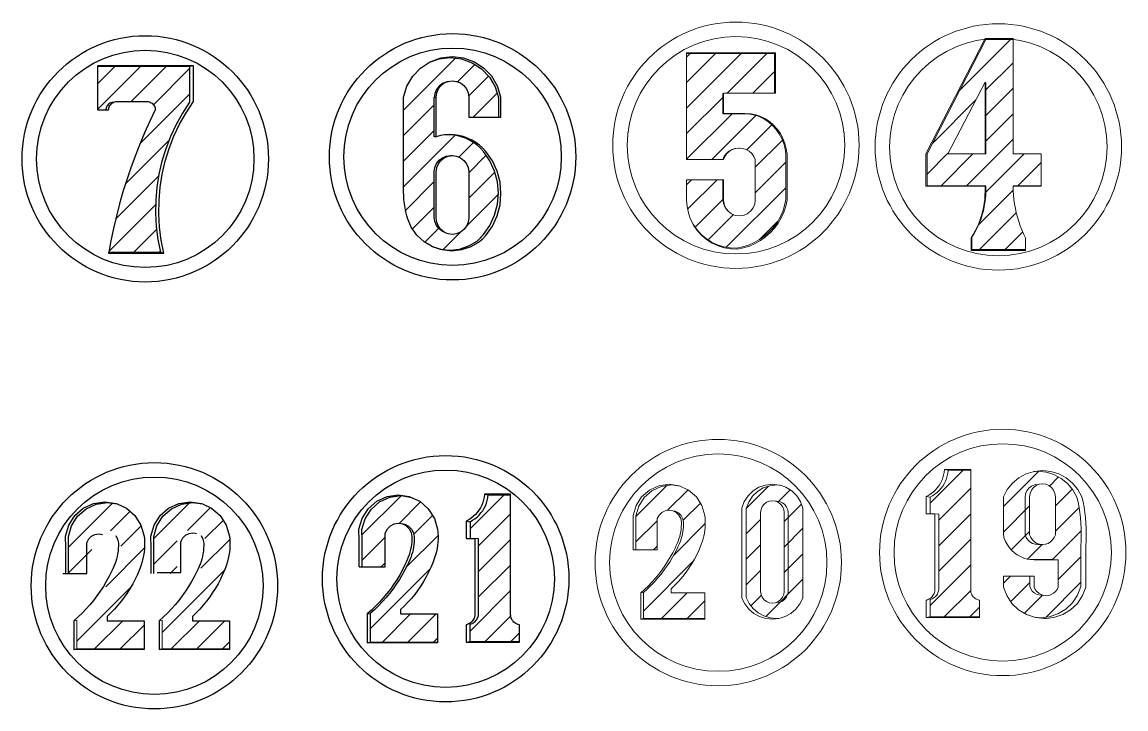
# Model space of a CAD drawing. Header units: inches. Extents: x -212 to 2684, y -258 to 1343.
# Drawn here: x 707.4 to 783.8, y 558.6 to 606.2 of the extents above; entities that cross this region are included whole.
import ezdxf

# ---------------------------------------------------------------- set-up
doc = ezdxf.new("R2010")
doc.units = ezdxf.units.IN
doc.header["$MEASUREMENT"] = 0
pattern_1 = [(45, (3674.853, -606.098), (-0.8838835, 0.8838835), [])]

msp = doc.modelspace()

# ---------------------------------------------------------------- hatches: boundary and pattern name
at = {"lineweight": 20}
h = msp.add_hatch(dxfattribs=at)
h.set_pattern_fill('ANSI31', color=0, scale=10)
h.set_pattern_definition(pattern_1)
h.paths.add_polyline_path([(776.01, 604.943), (774.121, 604.943), (770.065, 597.045), (770.065, 594.829), (774.121, 594.829), (774.121, 594.498), (774.115, 594.214), (774.095, 593.931), (774.061, 593.65), (774.013, 593.37), (773.952, 593.093), (773.877, 592.819), (773.789, 592.549), (773.689, 592.284), (773.575, 592.024), (773.449, 591.77), (773.311, 591.522), (773.16, 591.282), (773.16, 590.428), (776.872, 590.428), (776.872, 591.216), (776.738, 591.495), (776.614, 591.78), (776.501, 592.068), (776.4, 592.361), (776.31, 592.657), (776.232, 592.957), (776.165, 593.26), (776.11, 593.565), (776.067, 593.872), (776.036, 594.18), (776.017, 594.489), (776.009, 594.829), (777.95, 594.829), (777.95, 597.036), (776.01, 597.036)])
h.paths.add_polyline_path([(774.07, 601.994), (774.121, 601.954), (774.121, 597.045), (774.07, 597.036), (771.483, 597.036)], flags=16)
at = {"lineweight": 25}
h = msp.add_hatch(dxfattribs=at)
h.set_pattern_fill('ANSI31', color=256, scale=10)
h.set_pattern_definition(pattern_1)
h.paths.add_polyline_path([(739.369, 597.2), (739.157, 597.433), (738.924, 597.643), (738.67, 597.829), (738.4, 597.989), (738.115, 598.122), (737.819, 598.226), (737.513, 598.301), (737.202, 598.344), (736.888, 598.357), (736.673, 598.345), (736.396, 598.301), (736.089, 598.22), (735.96, 598.21), (735.96, 600.931), (735.998, 601.22), (736.109, 601.489), (736.287, 601.72), (736.518, 601.897), (736.787, 602.009), (736.924, 602.056), (737.216, 602.095), (737.507, 602.056), (737.779, 601.944), (738.013, 601.765), (738.192, 601.531), (738.304, 601.26), (738.343, 600.968), (738.343, 599.568), (740.402, 599.568), (740.402, 600.931), (740.171, 601.679), (739.775, 602.354), (739.235, 602.921), (738.579, 603.348), (737.843, 603.614), (737.076, 603.704), (737.065, 603.704), (736.288, 603.614), (735.623, 603.374), (735.014, 602.977), (734.469, 602.405), (734.069, 601.723), (733.836, 600.968), (733.836, 594.422), (733.842, 594.141), (733.86, 593.862), (733.891, 593.583), (733.934, 593.307), (733.989, 593.032), (734.057, 592.76), (734.106, 592.592), (734.37, 591.965), (734.761, 591.408), (735.26, 590.946), (735.761, 590.65), (736.359, 590.452), (737.029, 590.381), (737.699, 590.452), (738.339, 590.664), (738.92, 591.007), (739.1, 591.174), (739.369, 591.447), (739.811, 592.088), (740.136, 592.796), (740.335, 593.548), (740.402, 594.324), (740.335, 595.1), (740.136, 595.852), (739.811, 596.559)])
h.paths.add_polyline_path([(735.998, 596.095), (736.109, 596.364), (736.287, 596.595), (736.518, 596.773), (736.787, 596.884), (737.076, 596.922), (737.216, 596.92), (737.507, 596.881), (737.779, 596.769), (738.013, 596.59), (738.192, 596.356), (738.304, 596.085), (738.343, 595.793), (738.343, 592.592), (738.304, 592.3), (738.192, 592.029), (738.013, 591.795), (737.779, 591.616), (737.507, 591.504), (737.216, 591.465), (736.924, 591.504), (736.787, 591.559), (736.652, 591.616), (736.518, 591.67), (736.287, 591.848), (736.109, 592.079), (735.998, 592.348), (735.96, 592.637), (735.96, 595.806)], flags=16)
at = {"lineweight": 20}
h = msp.add_hatch(dxfattribs=at)
h.set_pattern_fill('ANSI31', color=0, scale=10)
h.set_pattern_definition(pattern_1)
h.paths.add_polyline_path([(759.614, 598.735), (759.361, 599.009), (759.076, 599.251), (758.764, 599.455), (758.429, 599.62), (758.139, 599.72), (757.801, 599.791), (757.4, 599.819), (755.93, 599.819), (755.93, 601.242), (759.494, 601.242), (759.494, 603.977), (753.419, 603.977), (753.419, 596.652), (755.93, 596.652), (756.027, 596.87), (756.168, 597.064), (756.346, 597.225), (756.553, 597.344), (756.781, 597.418), (757.044, 597.446), (757.309, 597.418), (757.539, 597.343), (757.748, 597.222), (757.928, 597.061), (758.07, 596.865), (758.168, 596.644), (758.168, 593.845), (758.131, 593.56), (758.021, 593.295), (757.846, 593.067), (757.618, 592.892), (757.353, 592.783), (757.068, 592.745), (756.784, 592.783), (756.519, 592.892), (756.269, 593.084), (756.076, 593.335), (755.967, 593.598), (755.93, 593.88), (755.93, 595.244), (753.419, 595.244), (753.419, 593.845), (753.45, 593.392), (753.54, 592.947), (753.672, 592.567), (753.874, 592.166), (754.128, 591.795), (754.43, 591.462), (754.772, 591.171), (755.151, 590.929), (755.558, 590.739), (755.987, 590.605), (756.43, 590.53), (756.879, 590.514), (757.298, 590.596), (757.707, 590.723), (758.099, 590.892), (758.471, 591.102), (758.819, 591.35), (759.139, 591.634), (759.427, 591.95), (759.679, 592.295), (759.893, 592.664), (760.067, 593.055), (760.198, 593.462), (760.286, 593.88), (760.286, 596.652), (760.284, 597.025), (760.237, 597.395), (760.145, 597.756), (760.008, 598.103), (759.83, 598.431)])
at = {"lineweight": 25}
h = msp.add_hatch(dxfattribs=at)
h.set_pattern_fill('ANSI31', color=256, scale=10)
h.set_pattern_definition(pattern_1)
h.paths.add_polyline_path([(716.763, 594.744), (716.906, 595.641), (717.111, 596.526), (717.378, 597.395), (717.705, 598.243), (718.092, 599.065), (718.535, 599.859), (719.032, 600.619), (719.032, 603.075), (712.664, 603.075), (712.664, 600.084), (713.231, 600.084), (713.236, 600.164), (713.284, 600.305), (713.366, 600.428), (713.478, 600.527), (713.612, 600.592), (713.649, 600.6), (713.578, 600.576), (713.512, 600.543), (713.45, 600.502), (713.394, 600.453), (713.346, 600.397), (713.304, 600.336), (713.272, 600.269), (713.248, 600.199), (713.233, 600.126), (713.231, 600.084), (713.427, 600.084), (713.435, 600.196), (713.483, 600.339), (713.567, 600.464), (713.68, 600.563), (713.814, 600.629), (713.925, 600.651), (714, 600.656), (716.14, 600.656), (716.274, 600.629), (716.408, 600.562), (716.52, 600.463), (716.602, 600.338), (716.648, 600.196), (716.654, 600.084), (716.276, 599.298), (715.917, 598.503), (715.577, 597.699), (715.258, 596.887), (714.958, 596.068), (714.678, 595.242), (714.418, 594.409), (714.179, 593.57), (713.96, 592.726), (713.762, 591.876), (713.584, 591.022), (713.439, 590.229), (717.004, 590.229), (716.829, 591.121), (716.717, 592.022), (716.668, 592.93), (716.684, 593.838)])
at = {"lineweight": 20}
h = msp.add_hatch(dxfattribs=at)
h.set_pattern_fill('ANSI31', color=0, scale=10)
h.set_pattern_definition(pattern_1)
h.paths.add_polyline_path([(773.516, 566.198), (773.44, 566.234), (773.37, 566.278), (773.305, 566.331), (773.246, 566.391), (773.195, 566.457), (773.153, 566.529), (773.119, 566.605), (773.095, 566.685), (773.08, 566.768), (773.075, 566.851), (773.075, 575.139), (771.519, 575.139), (771.496, 574.945), (771.457, 574.754), (771.401, 574.568), (771.329, 574.387), (771.241, 574.212), (771.139, 574.046), (771.023, 573.89), (770.893, 573.744), (770.751, 573.61), (770.599, 573.489), (770.436, 573.381), (770.265, 573.288), (770.265, 572.114), (770.603, 572.114), (770.861, 572.095), (770.861, 566.884), (770.85, 566.803), (770.831, 566.724), (770.804, 566.648), (770.768, 566.575), (770.725, 566.506), (770.676, 566.441), (770.619, 566.383), (770.557, 566.331), (770.49, 566.285), (770.418, 566.247), (770.343, 566.216), (770.265, 566.194), (770.265, 565.001), (773.677, 565.001), (773.677, 566.154), (773.595, 566.171)])
h = msp.add_hatch(dxfattribs=at)
h.set_pattern_fill('ANSI31', color=0, scale=10)
h.set_pattern_definition(pattern_1)
h.paths.add_polyline_path([(780.707, 569.997), (780.714, 570.131), (780.724, 570.463), (780.726, 570.794), (780.72, 571.125), (780.705, 571.456), (780.678, 571.844), (780.636, 572.206), (780.578, 572.567), (780.504, 572.924), (780.413, 573.277), (780.144, 573.778), (779.782, 574.218), (779.342, 574.578), (778.84, 574.846), (778.296, 575.01), (777.729, 575.066), (777.388, 575.033), (776.923, 574.892), (776.417, 574.621), (775.972, 574.258), (775.607, 573.814), (775.335, 573.308), (775.335, 570.665), (775.401, 570.427), (775.493, 570.198), (775.611, 569.981), (775.752, 569.778), (775.915, 569.592), (776.098, 569.427), (776.299, 569.282), (776.515, 569.162), (776.743, 569.067), (776.98, 568.998), (777.224, 568.956), (777.263, 568.954), (778.8, 568.954), (779.127, 568.942), (779.127, 567.06), (779.053, 566.894), (778.946, 566.746), (778.81, 566.624), (778.653, 566.533), (778.48, 566.477), (778.299, 566.458), (778.117, 566.477), (777.801, 566.513), (777.63, 566.568), (777.473, 566.659), (777.34, 566.779), (777.234, 566.925), (777.16, 567.09), (777.16, 567.813), (775.335, 567.813), (775.335, 567.06), (775.571, 566.462), (775.93, 565.928), (776.395, 565.485), (776.945, 565.153), (777.481, 564.972), (777.876, 564.928), (778.509, 564.997), (779.112, 565.201), (779.657, 565.531), (780.118, 565.97), (780.474, 566.498), (780.707, 567.09)])
h.paths.add_polyline_path([(778.746, 570.318), (778.601, 570.182), (778.431, 570.08), (778.242, 570.017), (778.045, 569.996), (777.847, 570.017), (777.659, 570.08), (777.488, 570.182), (777.343, 570.318), (777.231, 570.482), (777.156, 570.665), (777.156, 573.308), (777.186, 573.538), (777.275, 573.753), (777.416, 573.937), (777.6, 574.078), (777.815, 574.167), (778.045, 574.197), (778.275, 574.167), (778.489, 574.078), (778.674, 573.937), (778.815, 573.753), (778.904, 573.538), (778.934, 573.308), (778.934, 570.665), (778.859, 570.482)], flags=16)
h = msp.add_hatch(dxfattribs=at)
h.set_pattern_fill('ANSI31', color=0, scale=10)
h.set_pattern_definition(pattern_1)
h.paths.add_polyline_path([(754.68, 566.654), (752.345, 566.654), (752.345, 566.929), (752.583, 567.156), (752.812, 567.393), (753.031, 567.639), (753.239, 567.894), (753.437, 568.157), (753.624, 568.429), (753.799, 568.707), (753.963, 568.993), (754.115, 569.285), (754.255, 569.583), (754.382, 569.887), (754.425, 570.005), (754.497, 570.196), (754.559, 570.389), (754.611, 570.586), (754.652, 570.785), (754.683, 570.987), (754.704, 571.189), (754.714, 571.392), (754.713, 571.596), (754.701, 571.799), (754.68, 572.001), (754.483, 572.69), (754.1, 573.295), (753.56, 573.766), (752.975, 574.035), (752.364, 574.124), (751.662, 574.022), (751.017, 573.726), (750.483, 573.259), (750.103, 572.66), (749.909, 571.978), (749.916, 571.269), (749.916, 569.637), (751.377, 569.637), (751.377, 571.782), (751.514, 572.04), (751.703, 572.225), (751.94, 572.343), (752.201, 572.384), (752.364, 572.357), (752.462, 572.343), (752.466, 572.341), (752.622, 572.317), (752.856, 572.2), (753.043, 572.017), (753.166, 571.786), (753.213, 571.529), (753.213, 571.363), (753.205, 571.197), (753.19, 571.033), (753.166, 570.869), (753.134, 570.706), (753.095, 570.545), (753.047, 570.387), (752.993, 570.23), (752.93, 570.077), (752.861, 569.927), (752.783, 569.755), (752.624, 569.438), (752.453, 569.128), (752.27, 568.825), (752.076, 568.528), (751.872, 568.239), (751.656, 567.958), (751.43, 567.685), (751.195, 567.42), (750.949, 567.165), (750.694, 566.919), (750.43, 566.683), (750.43, 564.877), (754.68, 564.877)])
h = msp.add_hatch(dxfattribs=at)
h.set_pattern_fill('ANSI31', color=0, scale=10)
h.set_pattern_definition(pattern_1)
h.paths.add_polyline_path([(757.549, 572.493), (757.549, 566.33), (757.749, 565.926), (758.025, 565.569), (758.368, 565.276), (758.762, 565.057), (759.193, 564.923), (759.641, 564.877), (759.888, 564.902), (760.24, 565.012), (760.639, 565.233), (760.984, 565.529), (761.264, 565.889), (761.465, 566.298), (761.465, 572.521), (761.297, 572.971), (761.035, 573.373), (760.692, 573.708), (760.283, 573.959), (759.881, 574.097), (759.641, 574.124), (759.169, 574.072), (758.72, 573.917), (758.315, 573.668), (757.975, 573.336), (757.715, 572.938)])
h.paths.add_polyline_path([(760.163, 566.362), (759.473, 565.833), (758.616, 566.188), (758.541, 566.753), (758.541, 572.609), (759.231, 573.139), (759.55, 573.007), (759.913, 572.965), (760.163, 572.361)], flags=16)
at = {"lineweight": 25}
h = msp.add_hatch(dxfattribs=at)
h.set_pattern_fill('ANSI31', color=256, scale=10)
h.set_pattern_definition(pattern_1)
h.paths.add_polyline_path([(715.877, 564.725), (713.32, 564.725), (713.32, 565.026), (713.581, 565.275), (713.832, 565.535), (714.071, 565.804), (714.299, 566.084), (714.516, 566.372), (714.721, 566.669), (714.913, 566.975), (715.092, 567.288), (715.259, 567.608), (715.412, 567.934), (715.552, 568.267), (715.598, 568.397), (715.677, 568.605), (715.745, 568.817), (715.802, 569.033), (715.847, 569.251), (715.881, 569.471), (715.904, 569.693), (715.915, 569.916), (715.914, 570.139), (715.901, 570.361), (715.877, 570.583), (715.662, 571.337), (715.242, 572), (714.651, 572.516), (714.01, 572.811), (713.34, 572.908), (712.571, 572.797), (711.865, 572.472), (711.281, 571.961), (710.865, 571.305), (710.652, 570.558), (710.659, 569.781), (710.659, 567.993), (712.26, 567.993), (712.26, 570.343), (712.41, 570.626), (712.617, 570.828), (712.876, 570.957), (713.162, 571.002), (713.34, 570.973), (713.448, 570.957), (713.453, 570.955), (713.623, 570.928), (713.88, 570.8), (714.085, 570.6), (714.22, 570.347), (714.271, 570.065), (714.271, 569.884), (714.263, 569.702), (714.245, 569.522), (714.219, 569.342), (714.185, 569.164), (714.141, 568.988), (714.09, 568.814), (714.029, 568.643), (713.961, 568.475), (713.885, 568.31), (713.8, 568.122), (713.625, 567.775), (713.438, 567.436), (713.238, 567.103), (713.026, 566.778), (712.801, 566.461), (712.566, 566.153), (712.318, 565.854), (712.06, 565.565), (711.791, 565.285), (711.511, 565.016), (711.222, 564.757), (711.222, 562.779), (715.877, 562.779)])
h = msp.add_hatch(dxfattribs=at)
h.set_pattern_fill('ANSI31', color=256, scale=10)
h.set_pattern_definition(pattern_1)
h.paths.add_polyline_path([(721.781, 564.725), (719.224, 564.725), (719.224, 565.026), (719.485, 565.275), (719.735, 565.535), (719.975, 565.804), (720.203, 566.084), (720.42, 566.372), (720.624, 566.669), (720.817, 566.975), (720.996, 567.288), (721.163, 567.608), (721.316, 567.934), (721.455, 568.267), (721.502, 568.397), (721.581, 568.605), (721.649, 568.817), (721.706, 569.033), (721.751, 569.251), (721.785, 569.471), (721.807, 569.693), (721.818, 569.916), (721.818, 570.139), (721.805, 570.361), (721.781, 570.583), (721.566, 571.337), (721.146, 572), (720.555, 572.516), (719.914, 572.811), (719.244, 572.908), (718.475, 572.797), (717.769, 572.472), (717.184, 571.961), (716.768, 571.305), (716.555, 570.558), (716.563, 569.781), (716.563, 567.993), (718.163, 567.993), (718.163, 570.343), (718.314, 570.626), (718.521, 570.828), (718.78, 570.957), (719.066, 571.002), (719.244, 570.973), (719.352, 570.957), (719.356, 570.955), (719.527, 570.928), (719.784, 570.8), (719.989, 570.6), (720.123, 570.347), (720.175, 570.065), (720.175, 569.884), (720.166, 569.702), (720.149, 569.522), (720.123, 569.342), (720.088, 569.164), (720.045, 568.988), (719.993, 568.814), (719.933, 568.643), (719.865, 568.475), (719.788, 568.31), (719.703, 568.122), (719.529, 567.775), (719.342, 567.436), (719.142, 567.103), (718.929, 566.778), (718.705, 566.461), (718.469, 566.153), (718.222, 565.854), (717.964, 565.565), (717.694, 565.285), (717.415, 565.016), (717.126, 564.757), (717.126, 562.779), (721.781, 562.779)])
h = msp.add_hatch(dxfattribs=at)
h.set_pattern_fill('ANSI31', color=256, scale=10)
h.set_pattern_definition(pattern_1)
h.paths.add_polyline_path([(736.183, 565.192), (733.623, 565.192), (733.623, 565.493), (733.885, 565.742), (734.135, 566.002), (734.375, 566.272), (734.604, 566.552), (734.82, 566.84), (735.025, 567.138), (735.217, 567.443), (735.397, 567.756), (735.564, 568.077), (735.717, 568.404), (735.857, 568.737), (735.904, 568.866), (735.983, 569.075), (736.051, 569.287), (736.107, 569.503), (736.153, 569.722), (736.187, 569.942), (736.209, 570.164), (736.22, 570.387), (736.219, 570.61), (736.207, 570.833), (736.183, 571.054), (735.967, 571.81), (735.547, 572.473), (734.956, 572.99), (734.314, 573.285), (733.644, 573.382), (732.874, 573.27), (732.168, 572.945), (731.582, 572.434), (731.166, 571.777), (730.953, 571.029), (730.96, 570.252), (730.96, 568.463), (732.562, 568.463), (732.562, 570.814), (732.713, 571.097), (732.92, 571.3), (733.179, 571.429), (733.465, 571.474), (733.644, 571.444), (733.752, 571.429), (733.756, 571.427), (733.927, 571.4), (734.184, 571.272), (734.389, 571.072), (734.524, 570.818), (734.575, 570.536), (734.575, 570.355), (734.567, 570.173), (734.549, 569.993), (734.523, 569.813), (734.489, 569.635), (734.445, 569.458), (734.393, 569.284), (734.333, 569.113), (734.265, 568.945), (734.189, 568.78), (734.103, 568.592), (733.929, 568.245), (733.741, 567.905), (733.541, 567.572), (733.329, 567.247), (733.104, 566.93), (732.868, 566.621), (732.621, 566.322), (732.362, 566.032), (732.093, 565.752), (731.813, 565.483), (731.524, 565.224), (731.524, 563.244), (736.183, 563.244)])
h = msp.add_hatch(dxfattribs=at)
h.set_pattern_fill('ANSI31', color=256, scale=10)
h.set_pattern_definition(pattern_1)
h.paths.add_polyline_path([(741.685, 564.492), (741.609, 564.528), (741.538, 564.572), (741.473, 564.625), (741.415, 564.685), (741.364, 564.751), (741.322, 564.823), (741.288, 564.899), (741.263, 564.979), (741.248, 565.062), (741.243, 565.145), (741.243, 573.433), (739.688, 573.433), (739.665, 573.239), (739.626, 573.048), (739.569, 572.862), (739.497, 572.68), (739.41, 572.506), (739.308, 572.34), (739.191, 572.184), (739.062, 572.038), (738.92, 571.904), (738.767, 571.782), (738.605, 571.675), (738.433, 571.582), (738.433, 570.408), (738.772, 570.408), (739.03, 570.389), (739.03, 565.178), (739.019, 565.097), (739, 565.018), (738.972, 564.942), (738.937, 564.869), (738.894, 564.8), (738.844, 564.735), (738.788, 564.677), (738.726, 564.624), (738.659, 564.579), (738.587, 564.541), (738.512, 564.51), (738.433, 564.488), (738.433, 563.295), (741.846, 563.295), (741.846, 564.448), (741.764, 564.465)])

# ---------------------------------------------------------------- linework, layer by layer
at = {"color": 0, "lineweight": 20}
for p, q in [((774.121, 604.943), (776.01, 604.943)), ((759.494, 603.977), (759.494, 601.242)), ((774.07, 597.036), (774.07, 601.994)), ((755.969, 601.242), (755.969, 599.843)), ((757.068, 597.444), (757.309, 597.418)), ((757.309, 597.418), (757.539, 597.343)), ((757.539, 597.343), (757.748, 597.222)), ((753.419, 596.652), (755.93, 596.652)), ((757.748, 597.222), (757.928, 597.061)), ((757.928, 597.061), (758.07, 596.865)), ((758.07, 596.865), (758.168, 596.644)), ((758.168, 596.644), (758.168, 593.845)), ((758.131, 593.56), (758.021, 593.295)), ((758.168, 593.845), (758.131, 593.56)), ((756.519, 592.892), (756.291, 593.067)), ((756.784, 592.783), (756.519, 592.892)), ((757.068, 592.745), (756.784, 592.783)), ((757.353, 592.783), (757.068, 592.745)), ((757.618, 592.892), (757.353, 592.783)), ((757.846, 593.067), (757.618, 592.892)), ((758.021, 593.295), (757.846, 593.067)), ((770.265, 573.288), (770.265, 572.114)), ((770.265, 565.001), (773.677, 565.001))]:
    msp.add_line(p, q, dxfattribs=at)
at = {"lineweight": 25}
for p, q in [((736.924, 602.056), (737.216, 602.095)), ((713.439, 590.229), (717.004, 590.229)), ((738.433, 571.582), (738.433, 570.408))]:
    msp.add_line(p, q, dxfattribs=at)
at = {"lineweight": 20}
msp.add_line((738.433, 563.295), (741.846, 563.295), dxfattribs=at)
at = {"color": 0, "lineweight": 20}
for points in [[(769.975, 594.799), (769.975, 597.036), (774.07, 605.012)], [(776.01, 594.799), (777.95, 594.799), (777.95, 594.829), (777.95, 597.036), (776.01, 597.036), (776.01, 604.943), (776.01, 605.012), (774.07, 605.012), (774.121, 604.943), (770.065, 597.045), (770.065, 594.829)], [(759.568, 604.041), (753.419, 604.041), (753.419, 603.977)], [(755.969, 596.644), (753.419, 596.644), (753.419, 596.652), (753.419, 603.977), (759.494, 603.977), (759.568, 604.041), (759.568, 601.242), (759.494, 601.242), (755.969, 601.242), (755.93, 601.205), (755.93, 599.819), (755.969, 599.843), (757.453, 599.843), (757.858, 599.815), (758.199, 599.743), (758.493, 599.641), (758.831, 599.475), (759.146, 599.268), (759.433, 599.025), (759.688, 598.748), (759.907, 598.441)], [(755.93, 599.819), (757.4, 599.819), (757.801, 599.791), (758.139, 599.72), (758.429, 599.62), (758.764, 599.455), (759.076, 599.251), (759.361, 599.009), (759.614, 598.735), (759.83, 598.431), (760.008, 598.103), (760.145, 597.756), (760.237, 597.395), (760.284, 597.025), (760.286, 596.652), (760.286, 593.88), (760.198, 593.462), (760.067, 593.055), (759.893, 592.664), (759.679, 592.295), (759.427, 591.95), (759.139, 591.634), (758.819, 591.35), (758.471, 591.102), (758.099, 590.892), (757.707, 590.723), (757.298, 590.596), (756.879, 590.514), (756.43, 590.53), (755.987, 590.605), (755.558, 590.739), (755.151, 590.929), (754.772, 591.171), (754.43, 591.462), (754.128, 591.795), (753.874, 592.166), (753.672, 592.567)], [(753.54, 592.947), (753.672, 592.567), (753.688, 592.519), (753.893, 592.114), (754.149, 591.739), (754.453, 591.403), (754.8, 591.109), (755.182, 590.865), (755.593, 590.673), (756.026, 590.538), (756.473, 590.462), (756.927, 590.446), (757.35, 590.529), (757.763, 590.657), (758.159, 590.827), (758.535, 591.039), (758.886, 591.29), (759.209, 591.576), (759.5, 591.896), (759.754, 592.244), (759.971, 592.617), (760.146, 593.012), (760.279, 593.422), (760.367, 593.845), (760.367, 596.644), (760.366, 597.021), (760.318, 597.394), (760.225, 597.759), (760.087, 598.11), (759.907, 598.441)], [(756.116, 593.295), (756.006, 593.56), (755.969, 593.845), (755.969, 595.244), (755.93, 595.244), (753.419, 595.244), (753.419, 593.845), (753.45, 593.392), (753.54, 592.947)], [(756.116, 593.295), (756.291, 593.067), (756.249, 593.11), (756.076, 593.335), (755.967, 593.598), (755.93, 593.88), (755.93, 595.244)], [(774.07, 594.799), (769.975, 594.799), (770.065, 594.829), (774.121, 594.829)], [(777.95, 594.829), (776.042, 594.829), (776.01, 594.799), (776.017, 594.489), (776.036, 594.18), (776.067, 593.872), (776.11, 593.565), (776.165, 593.26), (776.232, 592.957), (776.31, 592.657), (776.4, 592.361), (776.501, 592.068), (776.614, 591.78), (776.738, 591.495), (776.872, 591.216), (776.872, 590.428), (776.872, 590.354), (773.1, 590.354), (773.1, 591.216), (773.252, 591.459), (773.391, 591.71), (773.519, 591.966), (773.634, 592.229), (773.735, 592.497), (773.824, 592.769), (773.899, 593.046), (773.961, 593.325), (774.009, 593.608), (774.044, 593.892), (774.064, 594.178), (774.071, 594.465)], [(774.071, 594.465), (774.07, 594.799), (774.121, 594.829), (774.121, 594.498), (774.115, 594.214), (774.095, 593.931), (774.061, 593.65), (774.013, 593.37), (773.952, 593.093), (773.877, 592.819), (773.789, 592.549), (773.689, 592.284), (773.575, 592.024), (773.449, 591.77), (773.311, 591.522), (773.16, 591.282), (773.16, 590.428)], [(773.1, 590.354), (773.16, 590.428), (776.872, 590.428)], [(770.001, 564.95), (773.677, 564.95), (773.677, 565.001), (773.677, 566.154), (773.595, 566.171), (773.516, 566.198), (773.44, 566.234), (773.37, 566.278), (773.305, 566.331), (773.246, 566.391), (773.195, 566.457), (773.153, 566.529), (773.119, 566.605), (773.095, 566.685), (773.08, 566.768), (773.075, 566.851), (773.075, 575.139), (773.075, 575.187), (771.268, 575.187), (771.245, 574.992), (771.205, 574.799), (771.148, 574.611), (771.076, 574.428), (770.987, 574.252), (770.884, 574.084), (770.766, 573.926), (770.636, 573.779), (770.493, 573.643), (770.338, 573.521), (770.174, 573.412), (770.001, 573.318), (770.001, 572.114), (770.265, 572.114), (770.603, 572.114), (770.603, 566.851), (770.592, 566.77), (770.573, 566.69), (770.545, 566.613), (770.51, 566.539), (770.466, 566.469), (770.416, 566.404), (770.359, 566.345), (770.296, 566.292), (770.228, 566.246), (770.156, 566.208), (770.08, 566.177), (770.001, 566.154), (770.001, 564.95), (770.265, 565.001), (770.265, 566.194), (770.343, 566.216), (770.418, 566.247), (770.49, 566.285), (770.557, 566.331), (770.619, 566.383), (770.676, 566.441), (770.725, 566.506), (770.768, 566.575), (770.804, 566.648), (770.831, 566.724), (770.85, 566.803), (770.861, 566.884), (770.861, 572.095), (770.603, 572.114)], [(771.268, 575.187), (771.519, 575.139), (773.075, 575.139)], [(770.001, 573.318), (770.265, 573.288), (770.436, 573.381), (770.599, 573.489), (770.751, 573.61), (770.893, 573.744), (771.023, 573.89), (771.139, 574.046), (771.241, 574.212), (771.329, 574.387), (771.401, 574.568), (771.457, 574.754), (771.496, 574.945), (771.519, 575.139)], [(776.923, 574.892), (776.417, 574.621), (775.972, 574.258), (775.607, 573.814), (775.335, 573.308), (775.335, 570.665), (775.401, 570.427), (775.493, 570.198), (775.611, 569.981), (775.752, 569.778), (775.915, 569.592), (776.098, 569.427), (776.299, 569.282), (776.515, 569.162), (776.743, 569.067), (776.98, 568.998), (777.224, 568.956), (777.263, 568.954), (777.471, 568.942), (779.127, 568.942)], [(776.923, 574.892), (777.388, 575.033), (777.473, 575.058), (778.045, 575.115), (778.617, 575.058), (779.167, 574.892), (779.674, 574.621), (780.118, 574.258), (780.483, 573.814), (780.755, 573.308), (780.847, 572.951), (780.922, 572.59), (780.98, 572.227), (781.022, 571.861), (781.05, 571.469), (781.065, 571.135), (781.071, 570.8), (781.07, 570.466), (781.059, 570.131), (781.052, 569.996), (781.052, 567.06), (780.816, 566.462), (780.457, 565.928), (779.992, 565.485), (779.442, 565.153), (778.833, 564.947), (778.299, 564.888)], [(777.481, 564.972), (777.876, 564.928), (778.509, 564.997), (779.112, 565.201), (779.657, 565.531), (780.118, 565.97), (780.474, 566.498), (780.707, 567.09), (780.707, 569.997), (780.714, 570.131), (780.724, 570.463), (780.726, 570.794), (780.72, 571.125), (780.705, 571.456), (780.678, 571.844), (780.636, 572.206), (780.578, 572.567), (780.504, 572.924), (780.413, 573.277), (780.144, 573.778), (779.782, 574.218), (779.342, 574.578), (778.84, 574.846), (778.296, 575.01), (777.729, 575.066), (777.388, 575.033)], [(749.729, 569.637), (749.729, 571.285), (749.722, 572.001), (749.919, 572.69), (750.302, 573.295), (750.841, 573.766), (751.492, 574.065), (752.201, 574.168), (752.91, 574.065), (752.975, 574.035), (753.56, 573.766), (754.1, 573.295), (754.483, 572.69), (754.68, 572.001), (754.701, 571.799), (754.713, 571.596), (754.714, 571.392), (754.704, 571.189), (754.683, 570.987), (754.652, 570.785), (754.611, 570.586), (754.559, 570.389), (754.497, 570.196), (754.425, 570.005), (754.382, 569.887), (754.255, 569.583), (754.115, 569.285), (753.963, 568.993), (753.799, 568.707), (753.624, 568.429), (753.437, 568.157), (753.239, 567.894), (753.031, 567.639), (752.812, 567.393), (752.583, 567.156), (752.345, 566.929), (752.345, 566.654), (754.68, 566.654), (754.68, 564.877), (754.68, 564.83), (750.248, 564.83)], [(749.916, 569.637), (749.916, 571.269), (749.909, 571.978), (750.103, 572.66), (750.483, 573.259), (751.017, 573.726), (751.662, 574.022), (752.364, 574.124), (752.975, 574.035)], [(759.888, 564.902), (759.641, 564.877), (759.193, 564.923), (758.762, 565.057), (758.368, 565.276), (758.025, 565.569), (757.749, 565.926), (757.549, 566.33), (757.549, 572.493), (757.715, 572.938), (757.975, 573.336), (758.315, 573.668), (758.72, 573.917), (759.169, 574.072), (759.641, 574.124), (759.881, 574.097)], [(777.729, 574.158), (777.501, 574.128), (777.289, 574.04), (777.106, 573.9), (776.967, 573.717), (776.879, 573.505), (776.849, 573.277), (776.849, 570.66), (776.923, 570.478), (777.034, 570.316), (777.178, 570.182), (777.347, 570.081), (777.533, 570.018), (777.729, 569.997), (778.045, 569.996), (778.242, 570.017), (778.431, 570.08), (778.601, 570.182), (778.746, 570.318), (778.859, 570.482), (778.934, 570.665), (778.934, 573.308)], [(778.934, 573.308), (778.904, 573.538), (778.815, 573.753), (778.674, 573.937), (778.489, 574.078), (778.275, 574.167), (778.045, 574.197), (777.815, 574.167), (777.6, 574.078), (777.416, 573.937), (777.275, 573.753), (777.186, 573.538), (777.156, 573.308), (777.156, 570.665), (777.231, 570.482), (777.343, 570.318), (777.488, 570.182), (777.659, 570.08), (777.847, 570.017), (778.045, 569.996)], [(759.641, 565.978), (759.849, 566.006), (760.043, 566.086), (760.209, 566.214), (760.337, 566.38), (760.417, 566.574), (760.445, 566.782), (760.445, 572.193), (760.417, 572.401), (760.337, 572.595), (760.209, 572.761), (760.043, 572.889), (759.849, 572.969), (759.641, 572.996), (759.352, 573.029), (759.142, 573.002), (758.947, 572.921), (758.779, 572.792), (758.65, 572.624), (758.569, 572.428), (758.541, 572.218), (758.541, 566.753)], [(758.541, 566.753), (758.569, 566.544), (758.65, 566.348), (758.779, 566.18), (758.947, 566.051), (759.142, 565.97), (759.352, 565.942), (759.562, 565.97), (759.758, 566.051), (759.926, 566.18), (760.055, 566.348), (760.136, 566.544), (760.163, 566.753), (760.163, 572.218), (760.136, 572.428), (760.055, 572.624), (759.926, 572.792), (759.758, 572.921), (759.562, 573.002), (759.352, 573.029)], [(749.729, 569.637), (749.916, 569.637), (751.377, 569.637), (751.377, 571.734), (751.39, 571.807), (751.514, 572.04), (751.703, 572.225), (751.94, 572.343), (752.201, 572.384), (752.364, 572.357), (752.462, 572.343), (752.466, 572.341)], [(752.888, 572.04), (752.698, 572.225), (752.466, 572.341), (752.622, 572.317), (752.856, 572.2), (753.043, 572.017), (753.166, 571.786), (753.213, 571.529), (753.213, 571.363), (753.205, 571.197), (753.19, 571.033), (753.166, 570.869), (753.134, 570.706), (753.095, 570.545), (753.047, 570.387), (752.993, 570.23), (752.93, 570.077), (752.861, 569.927), (752.783, 569.755), (752.624, 569.438), (752.453, 569.128), (752.27, 568.825), (752.076, 568.528), (751.872, 568.239), (751.656, 567.958), (751.43, 567.685), (751.195, 567.42), (750.949, 567.165), (750.694, 566.919), (750.43, 566.683)], [(752.888, 572.04), (753.012, 571.807), (753.059, 571.547), (753.059, 571.38), (753.051, 571.213), (753.035, 571.046), (753.011, 570.881), (752.979, 570.717), (752.939, 570.554), (752.892, 570.394), (752.836, 570.236), (752.773, 570.081), (752.703, 569.93), (752.624, 569.756), (752.464, 569.436), (752.291, 569.123), (752.107, 568.817), (751.911, 568.517), (751.704, 568.225), (751.487, 567.941), (751.259, 567.665), (751.021, 567.399), (750.772, 567.141), (750.515, 566.892), (750.248, 566.654), (750.248, 564.83), (750.43, 564.877), (754.68, 564.877)], [(778.299, 566.458), (778.48, 566.477), (778.653, 566.533), (778.81, 566.624), (778.946, 566.746), (779.053, 566.894), (779.127, 567.06), (779.127, 568.942), (778.8, 568.954), (777.263, 568.954)], [(778.194, 564.877), (777.554, 564.947), (777.481, 564.972), (776.945, 565.153), (776.395, 565.485), (775.93, 565.928), (775.571, 566.462), (775.335, 567.06), (775.335, 567.813), (777.16, 567.813), (777.471, 567.813), (777.471, 567.06), (777.544, 566.894), (777.651, 566.746), (777.787, 566.624), (777.944, 566.533), (778.117, 566.477)], [(778.299, 566.458), (778.117, 566.477), (777.801, 566.513), (777.63, 566.568), (777.473, 566.659), (777.34, 566.779), (777.234, 566.925), (777.16, 567.09), (777.16, 567.813)], [(750.248, 566.654), (750.43, 566.683), (750.43, 564.877)]]:
    msp.add_lwpolyline(points, dxfattribs=at)
at = {"lineweight": 25}
for points in [[(733.989, 593.032), (733.934, 593.307), (733.891, 593.583), (733.86, 593.862), (733.842, 594.141), (733.836, 594.422), (733.836, 600.968), (734.069, 601.723), (734.469, 602.405), (735.014, 602.977), (735.623, 603.374), (735.677, 603.409), (736.42, 603.678), (737.205, 603.769), (737.216, 603.769), (737.991, 603.678), (738.734, 603.409), (739.396, 602.977)], [(735.623, 603.374), (736.288, 603.614), (737.065, 603.704), (737.076, 603.704), (737.843, 603.614), (738.579, 603.348), (739.235, 602.921), (739.775, 602.354), (740.171, 601.679), (740.402, 600.931), (740.402, 599.568)], [(719.288, 603.136), (719.032, 603.075), (712.664, 603.075)], [(719.032, 603.075), (719.032, 600.619), (718.535, 599.859), (718.092, 599.065), (717.705, 598.243), (717.378, 597.395), (717.111, 596.526), (716.906, 595.641), (716.763, 594.744), (716.684, 593.838), (716.668, 592.93), (716.717, 592.022), (716.829, 591.121), (717.004, 590.229), (717.24, 590.164), (717.063, 591.064), (716.95, 591.975), (716.901, 592.891), (716.917, 593.809), (716.997, 594.723), (717.141, 595.629), (717.348, 596.523), (717.618, 597.4), (717.948, 598.256), (718.338, 599.087), (718.786, 599.888), (719.288, 600.656), (719.288, 603.136), (712.664, 603.136), (712.664, 603.075), (712.664, 600.084), (713.231, 600.084), (713.427, 600.084), (713.432, 600.159), (713.447, 600.232), (713.471, 600.303), (713.504, 600.37), (713.546, 600.432), (713.595, 600.489), (713.651, 600.538), (713.713, 600.58), (713.781, 600.613), (713.852, 600.637), (713.925, 600.651), (714, 600.656), (716.09, 600.656), (716.164, 600.651), (716.237, 600.637), (716.308, 600.612), (716.374, 600.579), (716.436, 600.538), (716.492, 600.488), (716.54, 600.432), (716.581, 600.369), (716.613, 600.302), (716.637, 600.231), (716.65, 600.158), (716.654, 600.084), (716.276, 599.298), (715.917, 598.503), (715.577, 597.699), (715.258, 596.887), (714.958, 596.068), (714.678, 595.242), (714.418, 594.409), (714.179, 593.57), (713.96, 592.726), (713.762, 591.876), (713.584, 591.022), (713.439, 590.229), (713.427, 590.164), (717.24, 590.164)], [(737.216, 602.095), (737.507, 602.056), (737.779, 601.944), (738.013, 601.765), (738.192, 601.531), (738.304, 601.26), (738.343, 600.968), (738.343, 599.568), (740.402, 599.568), (740.575, 599.568), (740.575, 600.968), (740.342, 601.723), (739.942, 602.405), (739.396, 602.977)], [(713.721, 600.614), (713.649, 600.6), (713.578, 600.576), (713.512, 600.543), (713.45, 600.502), (713.394, 600.453), (713.346, 600.397), (713.304, 600.336), (713.272, 600.269), (713.248, 600.199), (713.233, 600.126), (713.231, 600.084)], [(736.089, 598.22), (735.96, 598.21), (735.96, 600.931)], [(739.261, 591.115), (739.532, 591.391), (739.978, 592.038), (740.306, 592.753), (740.507, 593.513), (740.575, 594.296), (740.507, 595.079), (740.306, 595.839), (739.978, 596.553), (739.532, 597.201), (739.318, 597.435), (739.082, 597.648), (738.826, 597.836), (738.553, 597.997), (738.266, 598.132), (737.966, 598.237), (737.658, 598.312), (737.344, 598.356), (737.026, 598.369), (736.71, 598.35), (736.673, 598.345), (736.396, 598.301), (736.089, 598.22), (736.089, 600.968)], [(735.761, 590.65), (736.359, 590.452), (737.029, 590.381), (737.699, 590.452), (738.339, 590.664), (738.92, 591.007), (739.1, 591.174), (739.369, 591.447), (739.811, 592.088), (740.136, 592.796), (740.335, 593.548), (740.402, 594.324), (740.335, 595.1), (740.136, 595.852), (739.811, 596.559), (739.369, 597.2), (739.157, 597.433), (738.924, 597.643), (738.67, 597.829), (738.4, 597.989), (738.115, 598.122), (737.819, 598.226), (737.513, 598.301), (737.202, 598.344), (736.888, 598.357), (736.673, 598.345)], [(736.652, 591.616), (736.419, 591.795), (736.24, 592.029), (736.128, 592.3), (736.089, 592.592), (736.089, 595.793), (736.128, 596.085), (736.24, 596.356), (736.419, 596.59), (736.652, 596.769), (736.924, 596.881), (737.216, 596.92)], [(739.261, 591.115), (739.078, 590.946), (738.492, 590.6), (737.846, 590.386), (737.169, 590.314), (736.493, 590.386), (735.847, 590.6), (735.761, 590.65), (735.26, 590.946), (734.761, 591.408), (734.37, 591.965), (734.106, 592.592), (734.057, 592.76), (733.989, 593.032)], [(710.454, 567.993), (710.454, 569.798), (710.447, 570.583), (710.662, 571.337), (711.082, 572), (711.673, 572.516), (712.386, 572.844), (713.162, 572.956), (713.939, 572.844), (714.01, 572.811), (714.651, 572.516), (715.242, 572), (715.662, 571.337), (715.877, 570.583), (715.901, 570.361), (715.914, 570.139), (715.915, 569.916), (715.904, 569.693), (715.881, 569.471), (715.847, 569.251), (715.802, 569.033), (715.745, 568.817), (715.677, 568.605), (715.598, 568.397), (715.552, 568.267), (715.412, 567.934), (715.259, 567.608), (715.092, 567.288), (714.913, 566.975), (714.721, 566.669), (714.516, 566.372), (714.299, 566.084), (714.071, 565.804), (713.832, 565.535), (713.581, 565.275), (713.32, 565.026), (713.32, 564.725), (715.877, 564.725), (715.877, 562.779), (715.877, 562.727), (711.023, 562.727)], [(710.659, 567.993), (710.659, 569.781), (710.652, 570.558), (710.865, 571.305), (711.281, 571.961), (711.865, 572.472), (712.571, 572.797), (713.34, 572.908), (714.01, 572.811)], [(716.358, 567.993), (716.358, 569.798), (716.351, 570.583), (716.566, 571.337), (716.986, 572), (717.577, 572.516), (718.289, 572.844), (719.066, 572.956), (719.842, 572.844), (719.914, 572.811), (720.555, 572.516), (721.146, 572), (721.566, 571.337), (721.781, 570.583), (721.805, 570.361), (721.818, 570.139), (721.818, 569.916), (721.807, 569.693), (721.785, 569.471), (721.751, 569.251), (721.706, 569.033), (721.649, 568.817), (721.581, 568.605), (721.502, 568.397), (721.455, 568.267), (721.316, 567.934), (721.163, 567.608), (720.996, 567.288), (720.817, 566.975), (720.624, 566.669), (720.42, 566.372), (720.203, 566.084), (719.975, 565.804), (719.735, 565.535), (719.485, 565.275), (719.224, 565.026), (719.224, 564.725), (721.781, 564.725), (721.781, 562.779), (721.781, 562.727), (716.927, 562.727)], [(716.563, 567.993), (716.563, 569.781), (716.555, 570.558), (716.768, 571.305), (717.184, 571.961), (717.769, 572.472), (718.475, 572.797), (719.244, 572.908), (719.914, 572.811)], [(730.755, 568.463), (730.755, 570.269), (730.748, 571.054), (730.963, 571.81), (731.384, 572.473), (731.975, 572.99), (732.688, 573.318), (733.465, 573.43), (734.242, 573.318), (734.314, 573.285), (734.956, 572.99), (735.547, 572.473), (735.967, 571.81), (736.183, 571.054), (736.207, 570.833), (736.219, 570.61), (736.22, 570.387), (736.209, 570.164), (736.187, 569.942), (736.153, 569.722), (736.107, 569.503), (736.051, 569.287), (735.983, 569.075), (735.904, 568.866), (735.857, 568.737), (735.717, 568.404), (735.564, 568.077), (735.397, 567.756), (735.217, 567.443), (735.025, 567.138), (734.82, 566.84), (734.604, 566.552), (734.375, 566.272), (734.135, 566.002), (733.885, 565.742), (733.623, 565.493), (733.623, 565.192), (736.183, 565.192), (736.183, 563.244), (736.183, 563.192), (731.325, 563.192)], [(730.96, 568.463), (730.96, 570.252), (730.953, 571.029), (731.166, 571.777), (731.582, 572.434), (732.168, 572.945), (732.874, 573.27), (733.644, 573.382), (734.314, 573.285)], [(738.17, 563.244), (741.846, 563.244), (741.846, 563.295), (741.846, 564.448), (741.764, 564.465), (741.685, 564.492), (741.609, 564.528), (741.538, 564.572), (741.473, 564.625), (741.415, 564.685), (741.364, 564.751), (741.322, 564.823), (741.288, 564.899), (741.263, 564.979), (741.248, 565.062), (741.243, 565.145), (741.243, 573.433), (741.243, 573.481), (739.437, 573.481), (739.414, 573.286), (739.374, 573.093), (739.317, 572.904), (739.244, 572.721), (739.156, 572.545), (739.053, 572.378), (738.935, 572.22), (738.804, 572.072), (738.661, 571.937), (738.507, 571.815), (738.343, 571.706), (738.17, 571.612), (738.17, 570.408), (738.433, 570.408), (738.772, 570.408), (738.772, 565.145), (738.761, 565.064), (738.742, 564.984), (738.714, 564.907), (738.678, 564.833), (738.635, 564.763), (738.585, 564.698), (738.528, 564.639), (738.465, 564.586), (738.397, 564.54), (738.325, 564.502), (738.249, 564.471), (738.17, 564.448), (738.17, 563.244), (738.433, 563.295), (738.433, 564.488), (738.512, 564.51), (738.587, 564.541), (738.659, 564.579), (738.726, 564.624), (738.788, 564.677), (738.844, 564.735), (738.894, 564.8), (738.937, 564.869), (738.972, 564.942), (739, 565.018), (739.019, 565.097), (739.03, 565.178), (739.03, 570.389), (738.772, 570.408)], [(738.17, 571.612), (738.433, 571.582), (738.605, 571.675), (738.767, 571.782), (738.92, 571.904), (739.062, 572.038), (739.191, 572.184), (739.308, 572.34), (739.41, 572.506), (739.497, 572.68), (739.569, 572.862), (739.626, 573.048), (739.665, 573.239), (739.688, 573.433)], [(739.437, 573.481), (739.688, 573.433), (741.243, 573.433)], [(730.755, 568.463), (730.96, 568.463), (732.562, 568.463), (732.562, 570.762), (732.576, 570.842), (732.713, 571.097), (732.92, 571.3), (733.179, 571.429), (733.465, 571.474), (733.644, 571.444), (733.752, 571.429), (733.756, 571.427)], [(734.218, 571.097), (734.011, 571.3), (733.756, 571.427), (733.927, 571.4), (734.184, 571.272), (734.389, 571.072), (734.524, 570.818), (734.575, 570.536), (734.575, 570.355), (734.567, 570.173), (734.549, 569.993), (734.523, 569.813), (734.489, 569.635), (734.445, 569.458), (734.393, 569.284), (734.333, 569.113), (734.265, 568.945), (734.189, 568.78), (734.103, 568.592), (733.929, 568.245), (733.741, 567.905), (733.541, 567.572), (733.329, 567.247), (733.104, 566.93), (732.868, 566.621), (732.621, 566.322), (732.362, 566.032), (732.093, 565.752), (731.813, 565.483), (731.524, 565.224)], [(710.268, 567.993), (710.454, 567.993), (711.916, 567.993), (711.916, 570.09), (711.929, 570.163), (712.053, 570.396), (712.242, 570.581), (712.478, 570.699), (712.74, 570.74), (712.902, 570.713), (713.001, 570.699), (713.005, 570.697)], [(713.914, 570.626), (714.05, 570.37), (714.102, 570.085), (714.102, 569.902), (714.094, 569.719), (714.076, 569.537), (714.05, 569.356), (714.015, 569.176), (713.971, 568.998), (713.919, 568.822), (713.858, 568.649), (713.789, 568.48), (713.712, 568.314), (713.626, 568.123), (713.45, 567.773), (713.261, 567.43), (713.059, 567.094), (712.845, 566.766), (712.618, 566.446), (712.38, 566.135), (712.13, 565.833), (711.869, 565.541), (711.597, 565.259), (711.315, 564.987), (711.023, 564.725), (711.023, 562.727), (711.222, 562.779), (715.877, 562.779)], [(716.779, 568.062), (716.966, 568.062), (718.427, 568.062), (718.427, 570.159), (718.44, 570.232), (718.564, 570.465), (718.753, 570.649), (718.99, 570.767), (719.251, 570.808), (719.413, 570.781), (719.512, 570.767), (719.516, 570.765)], [(719.818, 570.626), (719.954, 570.37), (720.006, 570.085), (720.006, 569.902), (719.997, 569.719), (719.98, 569.537), (719.953, 569.356), (719.918, 569.176), (719.875, 568.998), (719.822, 568.822), (719.762, 568.649), (719.693, 568.48), (719.616, 568.314), (719.53, 568.123), (719.354, 567.773), (719.164, 567.43), (718.963, 567.094), (718.748, 566.766), (718.522, 566.446), (718.283, 566.135), (718.034, 565.833), (717.773, 565.541), (717.501, 565.259), (717.219, 564.987), (716.927, 564.725), (716.927, 562.727), (717.126, 562.779), (721.781, 562.779)], [(734.218, 571.097), (734.354, 570.842), (734.406, 570.557), (734.406, 570.373), (734.397, 570.19), (734.38, 570.008), (734.354, 569.826), (734.319, 569.646), (734.275, 569.468), (734.223, 569.292), (734.162, 569.119), (734.093, 568.95), (734.016, 568.783), (733.93, 568.593), (733.753, 568.243), (733.564, 567.899), (733.362, 567.563), (733.147, 567.235), (732.921, 566.915), (732.682, 566.603), (732.432, 566.301), (732.171, 566.008), (731.899, 565.726), (731.617, 565.453), (731.325, 565.192), (731.325, 563.192), (731.524, 563.244), (736.183, 563.244)], [(731.325, 565.192), (731.524, 565.224), (731.524, 563.244)]]:
    msp.add_lwpolyline(points, dxfattribs=at)
for points in [[(736.089, 600.968), (736.128, 601.26), (736.24, 601.531), (736.419, 601.765), (736.652, 601.944), (736.924, 602.056), (736.787, 602.009), (736.518, 601.897), (736.287, 601.72), (736.109, 601.489), (735.998, 601.22), (735.96, 600.931)], [(738.013, 591.795), (737.779, 591.616), (737.507, 591.504), (737.216, 591.465), (736.924, 591.504), (736.787, 591.559), (736.652, 591.616), (736.518, 591.67), (736.287, 591.848), (736.109, 592.079), (735.998, 592.348), (735.96, 592.637), (735.96, 595.806), (735.998, 596.095), (736.109, 596.364), (736.287, 596.595), (736.518, 596.773), (736.787, 596.884), (737.076, 596.922), (737.216, 596.92), (737.507, 596.881), (737.779, 596.769), (738.013, 596.59), (738.192, 596.356), (738.304, 596.085), (738.343, 595.793), (738.343, 592.592), (738.304, 592.3), (738.192, 592.029)]]:
    msp.add_lwpolyline(points, close=True, dxfattribs=at)
at = {"color": 0, "lineweight": 20}
for points in [[(771.483, 597.036), (774.07, 601.994), (774.121, 601.954), (774.121, 597.045), (774.07, 597.036)], [(755.969, 596.644), (756.067, 596.865), (756.209, 597.061), (756.389, 597.222), (756.598, 597.343), (756.828, 597.418), (757.068, 597.444), (757.019, 597.444), (756.781, 597.418), (756.553, 597.344), (756.346, 597.225), (756.168, 597.064), (756.027, 596.87), (755.93, 596.652)], [(760.984, 565.529), (760.639, 565.233), (760.24, 565.012), (759.888, 564.902), (759.805, 564.876), (759.352, 564.83), (758.899, 564.876), (758.464, 565.012), (758.066, 565.233), (757.72, 565.529), (757.441, 565.889), (757.24, 566.298), (757.24, 572.521), (757.407, 572.971), (757.669, 573.373), (758.013, 573.708), (758.421, 573.959), (758.875, 574.115), (759.352, 574.168), (759.829, 574.115), (759.881, 574.097), (760.283, 573.959), (760.692, 573.708), (761.035, 573.373), (761.297, 572.971), (761.465, 572.521), (761.465, 566.298), (761.264, 565.889)], [(778.299, 564.877), (778.299, 564.888), (778.194, 564.877)]]:
    msp.add_lwpolyline(points, close=True, dxfattribs=at)
at = {"lineweight": 20}
for points in [[(711.023, 564.725), (711.222, 564.757), (711.222, 562.779)], [(716.927, 564.725), (717.126, 564.757), (717.126, 562.779)]]:
    msp.add_lwpolyline(points, dxfattribs=at)
at = {"color": 0, "lineweight": 20}
for centre, radius in [((756.832, 597.636), 8.524), ((774.989, 597.516), 8.524), ((756.832, 597.636), 7.524), ((774.989, 597.516), 7.524), ((775.293, 569.449), 8.524), ((755.607, 568.748), 8.524), ((775.293, 569.449), 7.524), ((755.607, 568.748), 7.524)]:
    msp.add_circle(centre, radius, dxfattribs=at)
at = {"lineweight": 25}
for centre, radius in [((715.96, 596.693), 8.524), ((737.225, 596.834), 8.524), ((715.96, 596.693), 7.524), ((737.225, 596.834), 7.524), ((736.746, 567.633), 8.524), ((716.594, 567.145), 8.524), ((736.746, 567.633), 7.524), ((716.594, 567.145), 7.524)]:
    msp.add_circle(centre, radius, dxfattribs=at)

doc.saveas('drawing.dxf')
